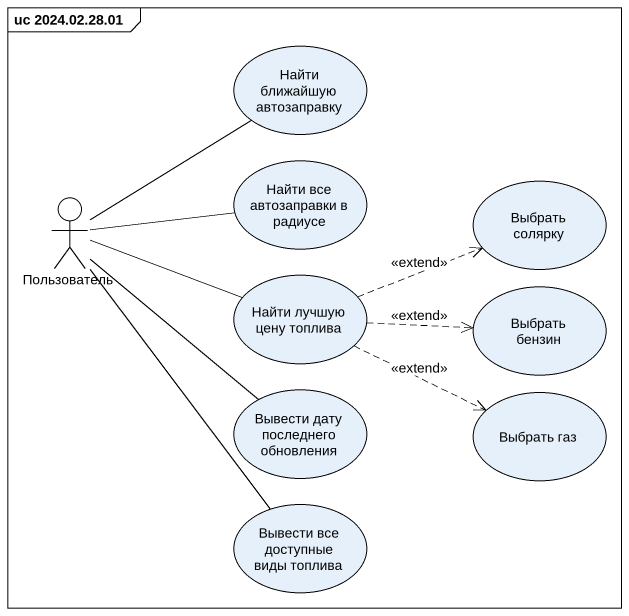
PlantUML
@startuml
mainframe uc 2024.02.28.01
usecase "Найти ближайшую автозаправку" as Найти_ближайшую_автозаправку
usecase "Найти все автозаправки в радиусе" as Найти_все_автозаправки_в
usecase "Выбрать солярку" as Выбрать_солярку
actor Пользователь
usecase "Найти лучшую цену топлива" as Найти_лучшую_цену_топлива
usecase "Выбрать бензин" as Выбрать_бензин
usecase "Вывести дату последнего обновления" as Вывести_дату_последнего
usecase "Выбрать газ" as Выбрать_газ
usecase "Вывести все доступные виды топлива" as Вывести_все_доступные_виды
Пользователь -up- Найти_ближайшую_автозаправку
Пользователь -right- Найти_все_автозаправки_в
Пользователь -right- Найти_лучшую_цену_топлива
Пользователь -- Вывести_дату_последнего
Пользователь -- Вывести_все_доступные_виды
Найти_лучшую_цену_топлива .right.> Выбрать_солярку : <<extend>>
Найти_лучшую_цену_топлива .right.> Выбрать_бензин : <<extend>>
Найти_лучшую_цену_топлива .right.> Выбрать_газ : <<extend>>
@enduml
